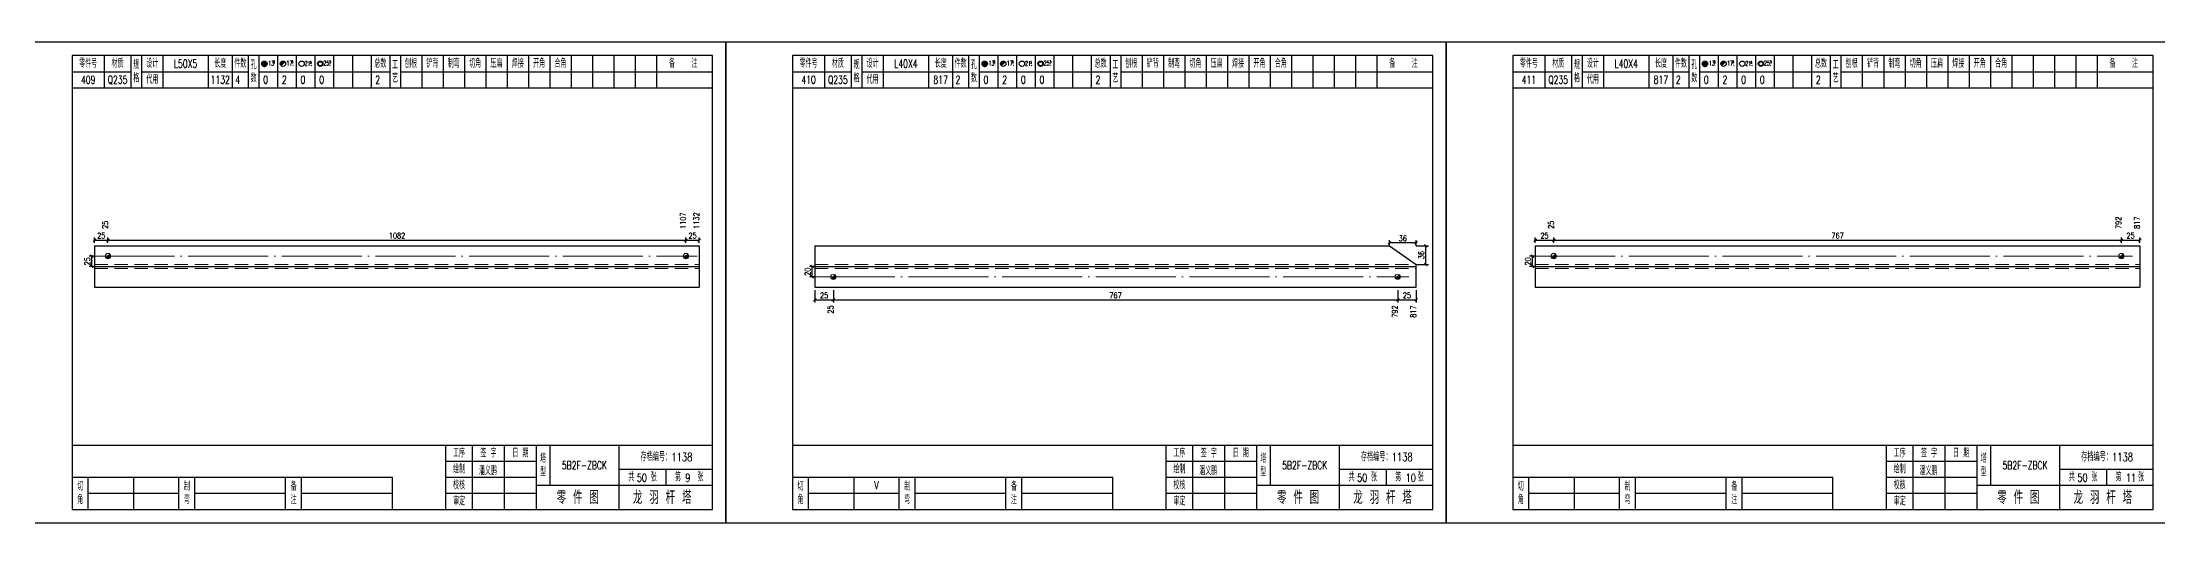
# Model space of a CAD drawing. Header units: millimetres. Extents: x 0 to 30240, y -10896 to -1348.
# Drawn here: x 2174 to 2967, y -3152 to -2972 of the extents above; entities that cross this region are included whole.
import ezdxf
from ezdxf.enums import TextEntityAlignment as Align

# ---------------------------------------------------------------- set-up
doc = ezdxf.new("R2010")
doc.units = ezdxf.units.MM
doc.header["$LTSCALE"] = 20
doc.header["$PDMODE"] = 1
doc.linetypes.add('DASHDOT2X', pattern=[1.75, 1.5, -0.125, 0, -0.125])
doc.linetypes.add('HIDDEN', pattern=[0.375, 0.25, -0.125])
for name, color, linetype, lineweight in [('1', 7, 'Continuous', 25), ('11', 3, 'Continuous', 13), ('2', 1, 'HIDDEN', 13), ('5', 1, 'Continuous', 13), ('7', 2, 'DASHDOT2X', 13)]:
    doc.layers.add(name, color=color, linetype=linetype, lineweight=lineweight)
doc.styles.get("Standard").update_dxf_attribs({"font": 'simplex', "width": 0.7, "bigfont": 'gbhzfs.shx'})
doc.styles.add('SYMBOL_TXT', font='txt.shx', dxfattribs={"width": 0.6})
doc.styles.add('TITLE_TXT', font='simplex.shx', dxfattribs={"width": 0.75, "height": 2.5, "bigfont": 'gbhzfs.shx'})
doc.dimstyles.get("Standard").update_dxf_attribs({"dimtxt": 2.1, "dimasz": 1, "dimexe": 1.05, "dimexo": 0, "dimgap": 0.63, "dimtad": 1, "dimzin": 0, "dimdsep": 46, "dimtxsty": 'standard', "dimblk": 'OBLIQUE', "dimblk1": 'OBLIQUE', "dimblk2": 'OBLIQUE', "dimcen": 0.09, "dimadec": 0, "dimazin": 0, "dimtfac": 1, "dimtdec": 1, "dimtix": 1, "dimtmove": 0, "dimatfit": 3, "dimfxl": 0, "dimtolj": 1, "dimtzin": 0, "dimarcsym": 0})
pattern_1 = [(0, (-3, 0), (0, 0.0125), [])]

# ---------------------------------------------------------------- blocks, each defined once
blk = doc.blocks.new('M12_HOLE')
h = blk.add_hatch()
h.set_pattern_fill('LINE', scale=0.1, style=0)
h.set_pattern_definition(pattern_1)
h.paths.add_polyline_path([(-5, 0, 1), (-1, 0, 1)])
at = {"color": 7}
blk.add_circle((-3, 0), 2, dxfattribs=at)
at = {"color": 7, "attachment_point": 1, "style": 'SYMBOL_TXT'}
for s, insert, char_height, width in [('13\\f??|b0|i0|c0|p54;.', (-0.1, 2.1), 3.5, 5.707), ('5', (3.7, 2.3), 1.8, 2.931)]:
    blk.add_mtext(s, dxfattribs=dict(at, insert=insert, char_height=char_height, width=width))
blk = doc.blocks.new('M16_HOLE')
h = blk.add_hatch()
h.set_pattern_fill('LINE', scale=0.1, style=0)
h.set_pattern_definition(pattern_1)
h.paths.add_polyline_path([(-1.6, 1.4, 0.668179), (-5, 0, 0.198912), (-4.4, -1.4)])
at = {"color": 7}
blk.add_circle((-3, 0), 2, dxfattribs=at)
at = {"color": 7, "attachment_point": 1, "style": 'SYMBOL_TXT'}
for s, insert, char_height, width in [('17.', (-0.4, 2.1), 3.5, 6.316), ('5', (3.6, 2.3), 1.8, 1.822)]:
    blk.add_mtext(s, dxfattribs=dict(at, insert=insert, char_height=char_height, width=width))
blk = doc.blocks.new('M20_HOLE')
at = {"color": 7}
blk.add_circle((-3, 0), 2, dxfattribs=at)
at = {"color": 7, "attachment_point": 1, "style": 'SYMBOL_TXT'}
for s, insert, char_height, width in [('21.', (-0.7, 2), 3.5, 6.074), ('5', (3.3, 2), 1.8, 1.458)]:
    blk.add_mtext(s, dxfattribs=dict(at, insert=insert, char_height=char_height, width=width))
blk = doc.blocks.new('M24_HOLE')
at = {"color": 7}
for radius in [2, 1.5]:
    blk.add_circle((-3, 0), radius, dxfattribs=at)
at = {"color": 7, "attachment_point": 1, "style": 'SYMBOL_TXT'}
for s, insert, char_height, width in [('25.', (-0.7, 2.1), 3.5, 2.429), ('5', (3.9, 2.3), 1.8, 1.944)]:
    blk.add_mtext(s, dxfattribs=dict(at, insert=insert, char_height=char_height, width=width))
blk = doc.blocks.new('JgCard')
for p, q in [((270, 180), (0, 180)), ((0, 180), (0, 0)), ((265, 175), (25, 175)), ((25, 175), (25, 5)), ((37, 175), (37, 163)), ((47, 175), (47, 163)), ((51, 175), (51, 163)), ((59, 175), (59, 163)), ((76, 175), (76, 163)), ((85, 175), (85, 163)), ((91, 175), (91, 163)), ((95, 175), (95, 163)), ((102, 175), (102, 163)), ((109, 175), (109, 163)), ((116, 175), (116, 163)), ((123, 175), (123, 163)), ((130, 175), (130, 163)), ((137, 175), (137, 163)), ((144, 175), (144, 163)), ((148, 175), (148, 163)), ((156, 175), (156, 163)), ((164, 175), (164, 163)), ((172, 175), (172, 163)), ((180, 175), (180, 163)), ((188, 175), (188, 163)), ((196, 175), (196, 163)), ((204, 175), (204, 163)), ((212, 175), (212, 163)), ((220, 175), (220, 163)), ((228, 175), (228, 163)), ((236, 175), (236, 163)), ((244, 175), (244, 163)), ((265, 5), (265, 175)), ((270, 0), (270, 180)), ((25, 169), (47, 169)), ((51, 169), (91, 169)), ((95, 169), (144, 169)), ((148, 169), (265, 169)), ((25, 163), (265, 163)), ((25, 29), (265, 29)), ((165, 5), (165, 29)), ((175, 5), (175, 29)), ((187, 5), (187, 29)), ((199, 5), (199, 29)), ((204, 29), (204, 14)), ((230, 5), (230, 29)), ((25, 17), (145, 17)), ((31, 5), (31, 17)), ((48, 17), (48, 5)), ((65, 5), (65, 17)), ((71, 5), (71, 17)), ((105, 5), (105, 17)), ((111, 5), (111, 17)), ((145, 5), (145, 17)), ((165, 23), (199, 23)), ((165, 17), (199, 17)), ((230, 20), (265, 20)), ((247.5, 20), (247.5, 14)), ((31, 11), (65, 11)), ((71, 11), (105, 11)), ((111, 11), (145, 11)), ((165, 11), (199, 11)), ((199, 14), (265, 14)), ((0, 0), (270, 0)), ((25, 5), (265, 5))]:
    blk.add_line(p, q)
blk.add_lwpolyline([(96.03, 171.99, -1), (98.03, 171.99, -1)], format="xyb", close=True)
blk.add_point((145, 96))
at = {"xscale": 0.5, "yscale": 0.5, "zscale": 0.5}
for name, p in [('M12_HOLE', (98.53, 171.99)), ('M16_HOLE', (105.5, 172)), ('M20_HOLE', (112.5, 172)), ('M24_HOLE', (119.5, 172))]:
    blk.add_blockref(name, p, dxfattribs=at)
at = {"style": 'TITLE_TXT', "width": 0.75}
for s, height, p in [('存档编号：1138', 3.076, (238.02, 23.07)), ('潘义鹏', 3, (177.45, 17.91)), ('龙 羽 杆 塔', 5, (235.17, 6.97))]:
    blk.add_text(s, height=height, dxfattribs=at).set_placement(p)
at = {"attachment_point": 5, "style": 'TITLE_TXT'}
for s, insert, char_height, width in [('零件号', (31, 172), 3, 15), ('材质', (42, 172), 3, 8), ('规格', (49, 169), 3, 4), ('代用', (55, 166), 3, 8), ('设计', (55, 172), 3, 8), ('长度', (80.5, 172), 3, 8), ('件数', (88, 172), 3, 6), ('孔数', (93, 169), 3, 4), ('总数', (140.5, 172), 3, 7), ('工\\P艺', (146, 169), 3, 4), ('刨根', (152, 172), 3, 8), ('铲背', (160, 172), 3, 8), ('制弯', (168, 172), 3, 8), ('切角', (176, 172), 3, 8), ('压扁', (184, 172), 3, 8), ('焊接', (192, 172), 3, 8), ('开角', (200, 172), 3, 8), ('合角', (208, 172), 3, 8), ('备    注', (254, 172), 3, 22), ('工序', (170, 26), 3, 10), ('签 字', (181, 26), 3, 12), ('日 期', (193, 26), 3, 12), ('塔\\P型', (201.5, 21.5), 3, 5), ('绘制', (170, 20), 3, 10), ('共    张', (238.75, 17), 3, 17.5), ('第    张', (256.25, 17), 3, 17.5), ('切\\P角', (28, 11), 3, 6), ('制\\P弯', (68, 11), 3, 6), ('备\\P注', (108, 11), 3, 6), ('校核', (170, 14), 3, 10), ('审定', (170, 8), 3, 10), ('零 件 图', (214.5, 9.5), 5, 31)]:
    blk.add_mtext(s, dxfattribs=dict(at, insert=insert, char_height=char_height, width=width))
blk = doc.blocks.new('M16')
for p, q in [((-0.71, -0.71), (0.71, 0.71)), ((-0.4, 0), (0.4, 0)), ((0, 0.4), (0, -0.4))]:
    blk.add_line(p, q)
blk.add_circle((0, 0), 1)
for radius in [0.8, 0.6, 0.4, 0.2]:
    blk.add_arc((0, 0), radius, 225, 45)
blk = doc.blocks.new('_Oblique')
at = {"color": 0, "linetype": 'ByBlock', "lineweight": -2}
blk.add_line((-0.5, -0.5), (0.5, 0.5), dxfattribs=at)
blk = doc.blocks.new('*D2041')
at = {"layer": '11', "color": 0, "lineweight": -2}
for p, q in [((2678.77, -3048.39), (2678.77, -3046.29)), ((2688.7, -3047.34), (2678.77, -3047.34)), ((2688.7, -3048.39), (2688.7, -3046.29))]:
    blk.add_line(p, q, dxfattribs=at)
at = {"layer": 'Defpoints', "color": 0}
for p in [(2678.77, -3047.34), (2678.77, -3048.39), (2688.7, -3048.39)]:
    blk.add_point(p, dxfattribs=at)
at = {"layer": '11', "color": 0, "lineweight": -2, "rotation": 180}
blk.add_blockref('_Oblique', (2678.77, -3047.34), dxfattribs=at)
at = {"layer": '11', "color": 0, "lineweight": -2}
blk.add_blockref('_Oblique', (2688.7, -3047.34), dxfattribs=at)
at = {"layer": '11', "color": 0, "insert": (2683.74, -3045.66), "char_height": 2.1, "attachment_point": 5}
blk.add_mtext('\\A1;36', dxfattribs=at)

msp = doc.modelspace()

# ---------------------------------------------------------------- linework, layer by layer
at = {"layer": '1'}
for p, q in [((2193.4, -3048.392), (2193.4, -3063.932)), ((2193.4, -3048.392), (2420, -3048.392)), ((2420, -3048.392), (2420, -3063.932)), ((2463.4, -3048.392), (2463.4, -3063.932)), ((2463.4, -3048.392), (2678.771, -3048.392)), ((2678.771, -3048.392), (2688.7, -3055.385)), ((2733.4, -3048.392), (2733.4, -3063.932)), ((2733.4, -3048.392), (2960, -3048.392)), ((2960, -3048.392), (2960, -3063.932)), ((2193.4, -3056.162), (2420, -3056.162)), ((2463.4, -3056.162), (2688.7, -3056.162)), ((2688.7, -3056.162), (2688.7, -3055.385)), ((2688.7, -3063.932), (2688.7, -3056.162)), ((2733.4, -3056.162), (2960, -3056.162)), ((2193.4, -3063.932), (2420, -3063.932)), ((2463.4, -3063.932), (2688.7, -3063.932)), ((2733.4, -3063.932), (2960, -3063.932))]:
    msp.add_line(p, q, dxfattribs=at)
at = {"layer": '2'}
for p, q in [((2193.4, -3055.385), (2420, -3055.385)), ((2193.4, -3056.939), (2420, -3056.939)), ((2463.4, -3055.385), (2688.7, -3055.385)), ((2463.4, -3056.939), (2688.7, -3056.939)), ((2733.4, -3055.385), (2960, -3055.385)), ((2733.4, -3056.939), (2960, -3056.939))]:
    msp.add_line(p, q, dxfattribs=at)
at = {"layer": '7'}
for p, q in [((2193.4, -3052.277), (2419.266, -3052.277)), ((2733.4, -3052.277), (2957.306, -3052.277)), ((2463.4, -3060.047), (2686.045, -3060.047))]:
    msp.add_line(p, q, dxfattribs=at)

# ---------------------------------------------------------------- block references
at = {"layer": '1'}
for p in [(2160, -3152.162), (2430, -3152.162), (2700, -3152.162)]:
    msp.add_blockref('JgCard', p, dxfattribs=at)
at = {"layer": '5'}
for p in [(2198.406, -3052.277), (2415.066, -3052.277), (2740.335, -3052.277), (2953.106, -3052.277), (2470.295, -3060.047), (2681.845, -3060.047)]:
    msp.add_blockref('M16', p, dxfattribs=at)

# ---------------------------------------------------------------- texts
at = {"style": 'TITLE_TXT', "width": 0.75}
for s, p in [('50', (2396.602, -3136.805)), ('9', (2414.791, -3136.851)), ('50', (2666.602, -3136.805)), ('10', (2684.791, -3136.851)), ('50', (2936.602, -3136.805)), ('11', (2954.791, -3136.851))]:
    msp.add_text(s, height=3, dxfattribs=at).set_placement(p)
at = {"layer": '1', "width": 0.7}
for s, p in [('L50X5', (2227.5, -2980.162)), ('L40X4', (2497.5, -2980.162)), ('L40X4', (2767.5, -2980.162)), ('409', (2191, -2986.162)), ('Q235', (2202, -2986.162)), ('1132', (2240.5, -2986.162)), ('4', (2247, -2986.162)), ('0', (2257.5, -2986.162)), ('2', (2264.5, -2986.162)), ('0', (2271.5, -2986.162)), ('0', (2278.5, -2986.162)), ('2', (2299.5, -2986.162)), ('410', (2461, -2986.162)), ('Q235', (2472, -2986.162)), ('817', (2510.5, -2986.162)), ('2', (2517, -2986.162)), ('0', (2527.5, -2986.162)), ('2', (2534.5, -2986.162)), ('0', (2541.5, -2986.162)), ('0', (2548.5, -2986.162)), ('2', (2569.5, -2986.162)), ('411', (2731, -2986.162)), ('Q235', (2742, -2986.162)), ('817', (2780.5, -2986.162)), ('2', (2787, -2986.162)), ('0', (2797.5, -2986.162)), ('2', (2804.5, -2986.162)), ('0', (2811.5, -2986.162)), ('0', (2818.5, -2986.162)), ('2', (2839.5, -2986.162)), ('V', (2486.5, -3138.162))]:
    msp.add_text(s, height=3, dxfattribs=at).set_placement(p, align=Align.MIDDLE_CENTER)
for s, p in [('25', (2198.406, -3042.092)), ('1107', (2414.994, -3042.092)), ('1132', (2420, -3042.092)), ('25', (2740.345, -3042.092)), ('792', (2953.074, -3042.092)), ('817', (2960, -3042.092))]:
    msp.add_text(s, height=2.1, rotation=90, dxfattribs=at).set_placement(p)
for s, p in [('25', (2470.305, -3070.757)), ('792', (2681.813, -3070.757)), ('817', (2688.7, -3070.757))]:
    msp.add_text(s, height=2.1, rotation=90, dxfattribs=at).set_placement(p, align=Align.RIGHT)
at = {"layer": '1', "char_height": 3, "width": 26, "attachment_point": 5}
for insert in [(2377, -3130.662), (2647, -3130.662), (2917, -3130.662)]:
    msp.add_mtext('5B2F-ZBCK', dxfattribs=dict(at, insert=insert))

# ---------------------------------------------------------------- dimensions: what is measured, and where the dimension line sits
at = {"layer": '1'}
for base, p1, p2, text in [((2192.35, -3052.277), (2193.35, -3056.162), (2193.35, -3052.277), '25'), ((2732.35, -3052.277), (2733.35, -3056.162), (2733.35, -3052.277), '20'), ((2462.35, -3056.162), (2463.35, -3060.047), (2463.35, -3056.162), '20')]:
    msp.add_linear_dim(base=base, p1=p1, p2=p2, angle=90, text=text, dimstyle='standard', dxfattribs=at).render()
at = {"layer": '11'}
for base, p1, p2, text in [((2198.406, -3046.292), (2193.4, -3047.342), (2198.406, -3047.342), '25'), ((2415.066, -3046.292), (2198.406, -3047.342), (2415.066, -3047.342), '1082'), ((2420, -3046.292), (2415.066, -3047.342), (2420, -3047.342), '25'), ((2740.335, -3046.292), (2733.4, -3047.342), (2740.335, -3047.342), '25'), ((2953.106, -3046.292), (2740.335, -3047.342), (2953.106, -3047.342), '767'), ((2960, -3046.292), (2953.106, -3047.342), (2960, -3047.342), '25'), ((2470.295, -3068.657), (2463.4, -3064.982), (2470.295, -3064.982), '25'), ((2681.845, -3068.657), (2470.295, -3064.982), (2681.845, -3064.982), '767'), ((2688.7, -3068.657), (2681.845, -3064.982), (2688.7, -3064.982), '25')]:
    msp.add_linear_dim(base=base, p1=p1, p2=p2, text=text, dimstyle='standard', dxfattribs=at).render()
dim = msp.add_linear_dim(base=(2678.771, -3047.342), p1=(2688.7, -3048.392), p2=(2678.771, -3048.392), text='36', dimstyle='standard', dxfattribs=at)
dim.commit()
dim.dimension.update_dxf_attribs({"geometry": '*D2041', "text_midpoint": (2683.735, -3045.662)})
msp.add_linear_dim(base=(2692.375, -3048.392), p1=(2688.7, -3055.385), p2=(2688.7, -3048.392), angle=90, text='36', dimstyle='standard', dxfattribs=at).render()

doc.saveas('drawing.dxf')
